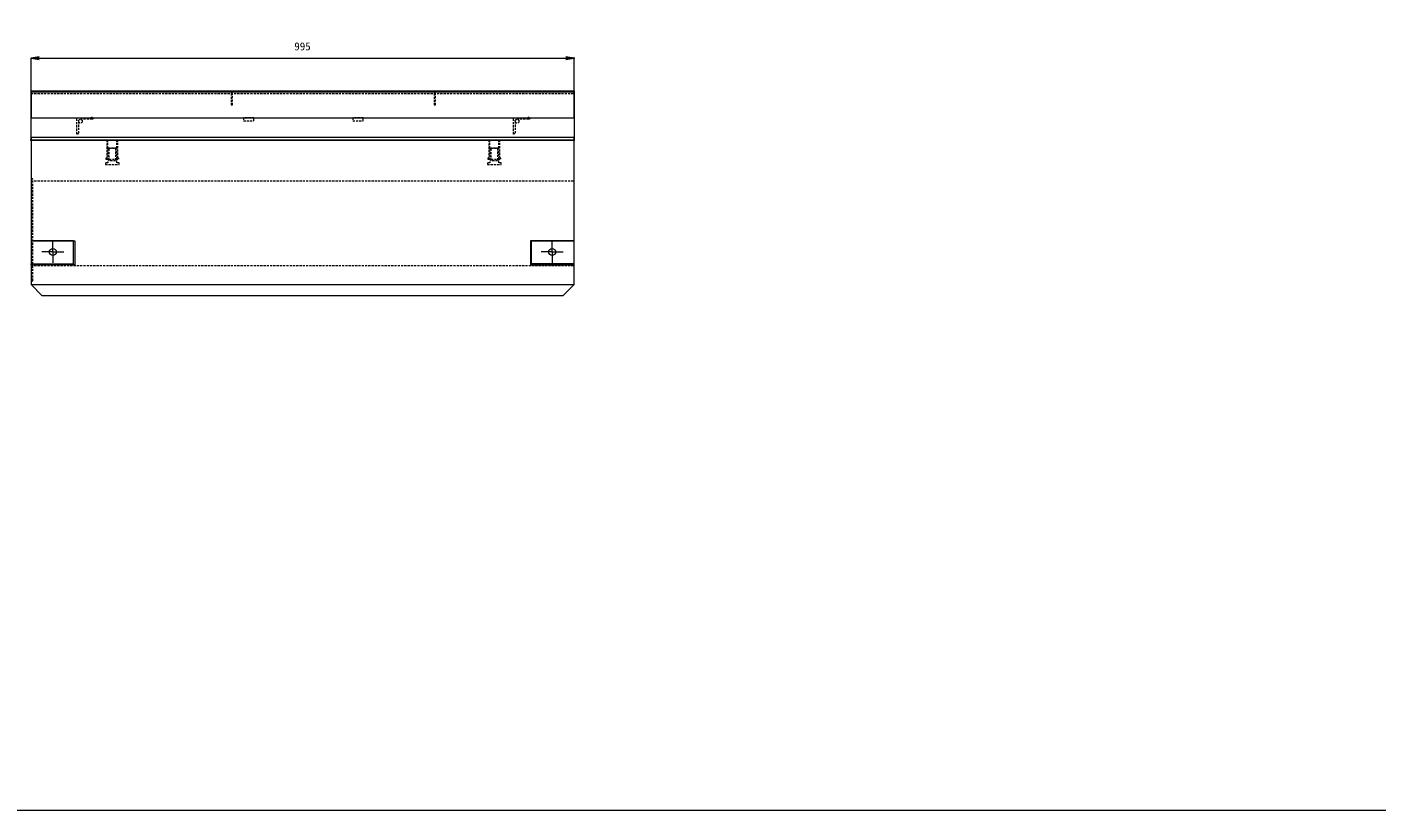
# Model space of a CAD drawing. Units: millimetres, scale not verified. Extents: x -7780 to 7780, y -1420 to 1420.
# Drawn here: x 1339 to 3811, y -1420 to 15 of the extents above; entities that cross this region are included whole.
import ezdxf
from ezdxf.enums import TextEntityAlignment as Align

# ---------------------------------------------------------------- set-up
doc = ezdxf.new("R2010")
doc.units = ezdxf.units.MM
doc.header["$LTSCALE"] = 8
doc.header["$PDMODE"] = 32
doc.header["$PDSIZE"] = 1.6
doc.linetypes.add('USER1', pattern=[0.75, 0.5, -0.25])
doc.layers.add('0-0_0', color=7, linetype='Continuous')
doc.layers.add('0-3_DEFPOINTS', color=7, linetype='Continuous')
for name, color, linetype, lineweight in [('0-1_TITLE', 7, 'Continuous', 18), ('0-2_SUNPO_S10', 3, 'Continuous', 18), ('0-4_KIJUN', 7, 'Continuous', 18), ('0-B_ANGLE', 4, 'Continuous', 18)]:
    doc.layers.add(name, color=color, linetype=linetype, lineweight=lineweight)
doc.styles.add('ＭＳ ゴシック', font='')
doc.styles.get('ＭＳ ゴシック').set_extended_font_data('MS Gothic')

# ---------------------------------------------------------------- blocks, each defined once
blk = doc.blocks.new('_OPEN')
at = {"layer": '0-0_0'}
blk.add_line((0, 0), (-1, 0), dxfattribs=at)
blk.add_lwpolyline([(-1, 0.1667), (0, 0), (-1, -0.1667)], dxfattribs=at)
blk = doc.blocks.new('D103')
at = {"layer": '0-2_SUNPO_S10'}
for p, q in [((9126, 1278), (9126, 1378)), ((9141, 1378), (10106, 1378)), ((10121, 1278), (10121, 1378))]:
    blk.add_line(p, q, dxfattribs=at)
at = {"layer": '0-3_DEFPOINTS'}
for p in [(10121, 1378), (9126, 1228), (10121, 1228)]:
    blk.add_point(p, dxfattribs=at)
at = {"layer": '0-2_SUNPO_S10', "xscale": 15, "yscale": 15, "rotation": 180}
blk.add_blockref('_OPEN', (9126, 1378), dxfattribs=at)
at = {"layer": '0-2_SUNPO_S10', "xscale": 15, "yscale": 15}
blk.add_blockref('_OPEN', (10121, 1378), dxfattribs=at)
at = {"layer": '0-2_SUNPO_S10', "color": 7, "style": 'ＭＳ ゴシック'}
blk.add_text('995', height=14.66, dxfattribs=at).set_placement((9608.5, 1388), align=Align.BOTTOM_LEFT)
blk = doc.blocks.new('W1-2_INST-C')
at = {"layer": '0-4_KIJUN', "linetype": 'USER1'}
for p, q in [((-8.225, -15), (-8.225, 0)), ((8.225, -15), (8.225, 0))]:
    blk.add_line(p, q, dxfattribs=at)
for points in [[(10, 0), (-10, 0), (-10, -33), (-12, -33), (-12, -35), (12, -35), (12, -33), (10, -33)], [(8.225, -15), (-8.225, -15), (-8.225, -41.5), (-12.75, -41.5), (-12.75, -45), (12.75, -45), (12.75, -41.5), (8.225, -41.5)], [(-6, -15), (6, -15), (6, -38), (-6, -38)]]:
    blk.add_lwpolyline(points, close=True, dxfattribs=at)
blk = doc.blocks.new('A$C32CA06AE')
at = {"layer": '0-B_ANGLE', "color": 5, "linetype": 'USER1'}
blk.add_line((0, 85.5), (995, 85.5), dxfattribs=at)
at = {"layer": '0-B_ANGLE', "linetype": 'USER1'}
for p, q in [((112, 38), (90.5, 38)), ((912, 38), (890.5, 38))]:
    blk.add_line(p, q, dxfattribs=at)
at = {"layer": '0-B_ANGLE'}
for points in [[(0, 0), (0, 90), (995, 90), (995, 0)], [(0, 0), (995, 0), (995, 4.5), (0, 4.5)]]:
    blk.add_lwpolyline(points, close=True, dxfattribs=at)
at = {"layer": '0-B_ANGLE', "color": 5}
blk.add_lwpolyline([(0, 88), (0, 41), (995, 41), (995, 88)], close=True, dxfattribs=at)
at = {"layer": '0-B_ANGLE', "color": 5, "linetype": 'USER1'}
for points in [[(366.75, 85.5), (366.75, 64.5), (369.25, 64.5), (369.25, 85.5)], [(738.75, 85.5), (738.75, 64.5), (741.25, 64.5), (741.25, 85.5)]]:
    blk.add_lwpolyline(points, close=True, dxfattribs=at)
at = {"layer": '0-B_ANGLE', "linetype": 'USER1'}
for points in [[(85, 11), (84, 11), (84, 41), (114, 41), (114, 40)], [(87, 34.5), (87, 13), (85, 11)], [(885, 11), (884, 11), (884, 41), (914, 41), (914, 40)], [(887, 34.5), (887, 13), (885, 11)]]:
    blk.add_lwpolyline(points, dxfattribs=at)
for points in [[(389.5, 41), (389.5, 35), (408.5, 35), (408.5, 41)], [(589.5, 41), (589.5, 35), (608.5, 35), (608.5, 41)]]:
    blk.add_lwpolyline(points, close=True, dxfattribs=at)
for centre, radius in [((90.5, 34.5), 3.5), ((112, 40), 2), ((890.5, 34.5), 3.5), ((912, 40), 2)]:
    blk.add_circle(centre, radius, dxfattribs=at)

msp = doc.modelspace()

# ---------------------------------------------------------------- linework, layer by layer
at = {"layer": '0-1_TITLE', "color": 2}
msp.add_lwpolyline([(0, -1420), (3890, -1420), (3890, 1420), (0, 1420)], close=True, dxfattribs=at)
at = {"layer": '0-4_KIJUN', "linetype": 'USER1'}
for p, q in [((1346, -266.48), (2341, -266.48)), ((1346, -422), (2341, -422))]:
    msp.add_line(p, q, dxfattribs=at)
at = {"layer": '0-4_KIJUN'}
for p, q in [((1386, -397), (1386, -377)), ((2301, -397), (2301, -377)), ((1386, -397), (1366, -397)), ((1386, -397), (1386, -417)), ((1386, -397), (1406, -397)), ((2301, -397), (2281, -397)), ((2301, -397), (2321, -397)), ((2301, -397), (2301, -417)), ((1346, -457), (2341, -457))]:
    msp.add_line(p, q, dxfattribs=at)
for points in [[(1366, -477), (2321, -477), (2341, -457), (2341, -192), (1346, -192), (1346, -457)], [(1346, -377), (1426, -377), (1426, -421), (1346, -421), (1346, -419), (1424, -419), (1424, -377)], [(2341, -377), (2261, -377), (2261, -421), (2341, -421), (2341, -419), (2263, -419), (2263, -377)]]:
    msp.add_lwpolyline(points, close=True, dxfattribs=at)
at = {"layer": '0-4_KIJUN', "color": 3, "linetype": 'USER1'}
msp.add_lwpolyline([(1346, -451), (1349.2, -450), (1349.2, -263), (1346, -262)], close=True, dxfattribs=at)
at = {"layer": '0-4_KIJUN'}
for centre in [(1386, -397), (2301, -397)]:
    msp.add_circle(centre, 6.35, dxfattribs=at)

# ---------------------------------------------------------------- block references
at = {"layer": '0-2_SUNPO_S10'}
msp.add_blockref('D103', (-7780, -1420), dxfattribs=at)
at = {"layer": '0-4_KIJUN'}
for p in [(1495, -192), (2195, -192)]:
    msp.add_blockref('W1-2_INST-C', p, dxfattribs=at)
at = {"layer": '0-B_ANGLE'}
msp.add_blockref('A$C32CA06AE', (1346, -192), dxfattribs=at)

doc.saveas('drawing.dxf')
